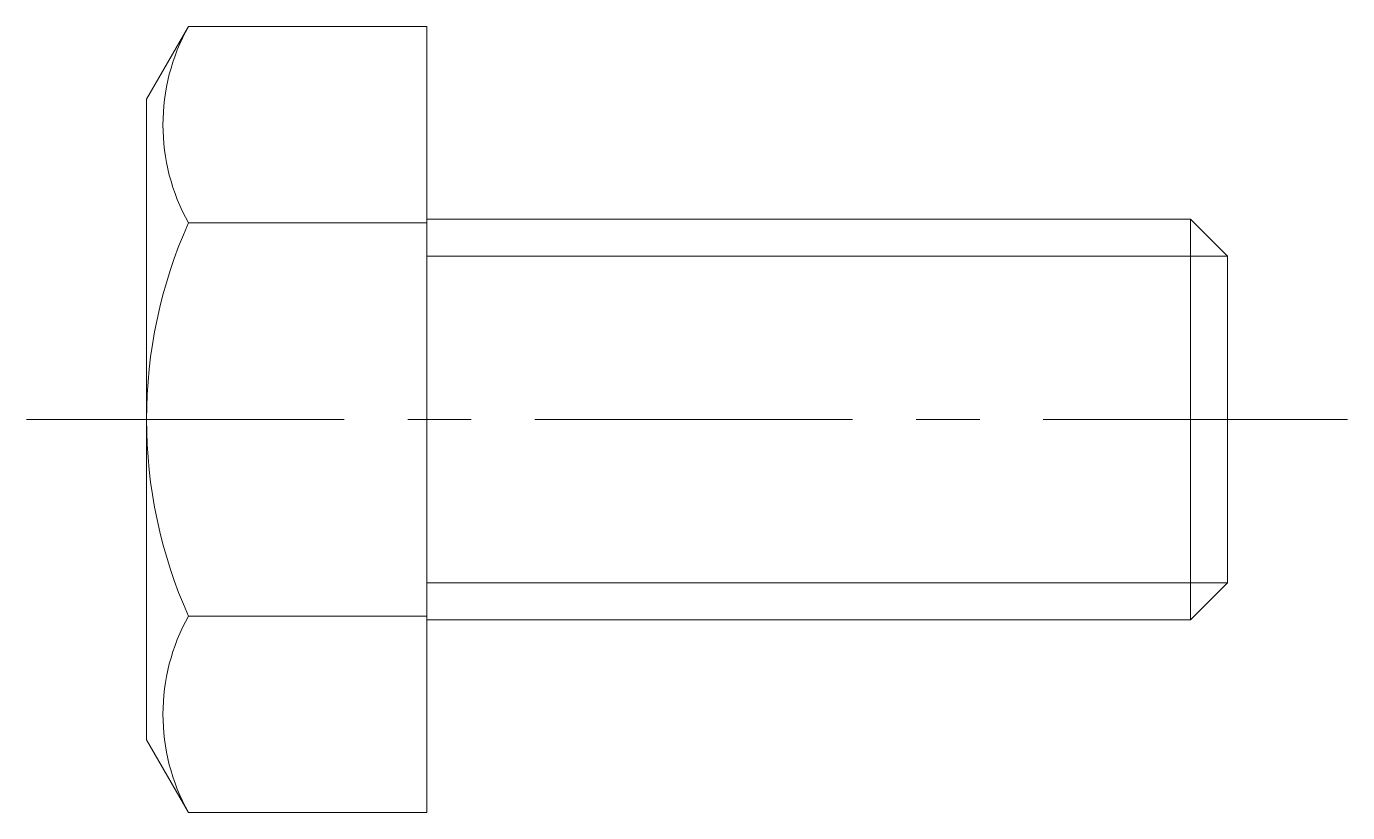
# Model space of a CAD drawing. Header units: millimetres. Extents: x -10 to 23, y -9.8 to 9.8.
import ezdxf

# ---------------------------------------------------------------- set-up
doc = ezdxf.new("R2010")
doc.units = ezdxf.units.MM
doc.header["$LTSCALE"] = 0.5
doc.linetypes.add('CENTER', pattern=[50.8, 31.75, -6.35, 6.35, -6.35])
doc.layers.get('0').update_dxf_attribs({"color": 9, "lineweight": 15})

msp = doc.modelspace()

# ---------------------------------------------------------------- linework, layer by layer
at = {"ltscale": 0.5}
for p, q in [((-5.952, 9.815), (-7, 8)), ((0, 9.815), (-5.952, 9.815)), ((0, 9.815), (0, -9.815)), ((-7, 8), (-7, -8)), ((0, 5), (19.08, 5)), ((20, 4.08), (19.08, 5)), ((19.08, -5), (19.08, 5)), ((0, 4.907), (-5.952, 4.907)), ((20, -4.08), (20, 4.08)), ((20, -4.08), (19.08, -5)), ((0, -4.907), (-5.952, -4.907)), ((0, -5), (19.08, -5)), ((-5.952, -9.815), (-7, -8)), ((0, -9.815), (-5.952, -9.815))]:
    msp.add_line(p, q, dxfattribs=at)
at = {"color": 5, "ltscale": 0.5}
for p, q in [((0, 4.08), (20, 4.08)), ((0, -4.08), (20, -4.08))]:
    msp.add_line(p, q, dxfattribs=at)
at = {"color": 1, "linetype": 'CENTER', "ltscale": 0.5}
msp.add_line((-10, 0), (23, 0), dxfattribs=at)
at = {"ltscale": 0.5}
for centre, radius, start, end in [((-1.548, 7.361), 5.042, 150.8759, 209.1241), ((5.016, 0), 12.016, 155.8939, 204.1061), ((-1.548, -7.361), 5.042, 150.8759, 209.1241)]:
    msp.add_arc(centre, radius, start, end, dxfattribs=at)

doc.saveas('drawing.dxf')
